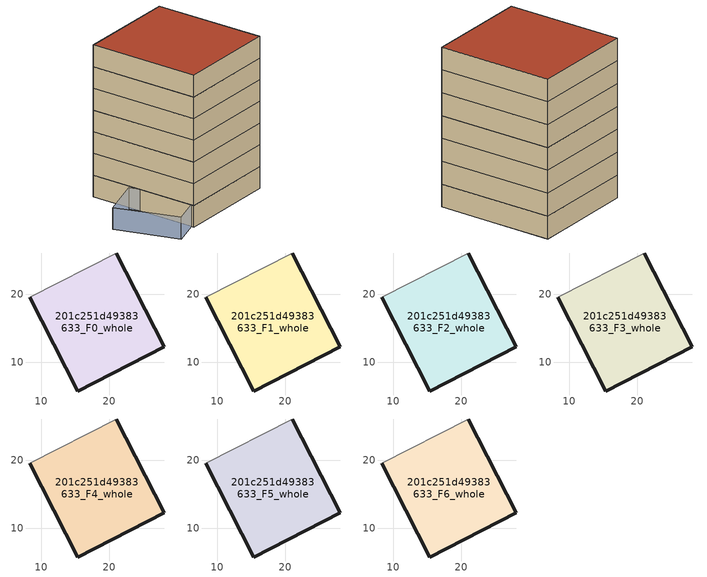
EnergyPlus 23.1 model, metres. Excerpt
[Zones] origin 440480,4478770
201c251d49383633_F0_whole
 floor ground (EU_floor_Construction): 28.06,12.23 20.98,26.05 8.29,19.56 15.37,5.74 z0
 wall outside (EU_wall_Construction): 20.98,26.05 28.06,12.23 15.37,5.74 8.29,19.56 z0:3
 wall adiabatic (EU_wall_Construction): 8.29,19.56 20.98,26.05 z0:3
201c251d49383633_F1_whole
 floor to 201c251d49383633_F0_whole (EU_floor_Construction): 28.06,12.23 20.98,26.05 8.29,19.56 15.37,5.74 z3
 wall outside (EU_wall_Construction): 20.98,26.05 28.06,12.23 15.37,5.74 8.29,19.56 z3:6
 wall adiabatic (EU_wall_Construction): 8.29,19.56 20.98,26.05 z3:6
201c251d49383633_F2_whole
 floor to 201c251d49383633_F1_whole (EU_floor_Construction): 28.06,12.23 20.98,26.05 8.29,19.56 15.37,5.74 z6
 wall outside (EU_wall_Construction): 20.98,26.05 28.06,12.23 15.37,5.74 8.29,19.56 z6:9
 wall adiabatic (EU_wall_Construction): 8.29,19.56 20.98,26.05 z6:9
201c251d49383633_F3_whole
 floor to 201c251d49383633_F2_whole (EU_floor_Construction): 28.06,12.23 20.98,26.05 8.29,19.56 15.37,5.74 z9
 wall outside (EU_wall_Construction): 20.98,26.05 28.06,12.23 15.37,5.74 8.29,19.56 z9:12
 wall adiabatic (EU_wall_Construction): 8.29,19.56 20.98,26.05 z9:12
201c251d49383633_F4_whole
 floor to 201c251d49383633_F3_whole (EU_floor_Construction): 28.06,12.23 20.98,26.05 8.29,19.56 15.37,5.74 z12
 wall outside (EU_wall_Construction): 20.98,26.05 28.06,12.23 15.37,5.74 8.29,19.56 z12:15
 wall adiabatic (EU_wall_Construction): 8.29,19.56 20.98,26.05 z12:15
201c251d49383633_F5_whole
 floor to 201c251d49383633_F4_whole (EU_floor_Construction): 28.06,12.23 20.98,26.05 8.29,19.56 15.37,5.74 z15
 wall outside (EU_wall_Construction): 20.98,26.05 28.06,12.23 15.37,5.74 8.29,19.56 z15:18
 wall adiabatic (EU_wall_Construction): 8.29,19.56 20.98,26.05 z15:18
201c251d49383633_F6_whole
 floor to 201c251d49383633_F5_whole (EU_floor_Construction): 28.06,12.23 20.98,26.05 8.29,19.56 15.37,5.74 z18
 wall outside (EU_wall_Construction): 20.98,26.05 28.06,12.23 15.37,5.74 8.29,19.56 z18:21
 wall adiabatic (EU_wall_Construction): 8.29,19.56 20.98,26.05 z18:21
 roof outside (EU_roof_Construction): 20.98,26.05 28.06,12.23 15.37,5.74 8.29,19.56 z21
shading: 12.37,3.33 6.05,9.84 / 6.05,9.84 10.54,14.21 / 10.54,14.21 16.87,7.7 / 16.87,7.7 12.37,3.33 z0:3
[Building]
EU S2 Campaign: North Axis=0; Terrain=City; Solar Distribution=FullExterior
[Site:Location]
Madrid: Latitude=40.5; Longitude=-3.5; Time Zone=1; Elevation=609
[SizingPeriod:WeatherFileDays]
AnnualSizingPeriod: Begin Month=1; Begin Day of Month=1; End Month=12; End Day of Month=31; Day of Week for Start Day=Monday; Use Weather File Daylight Saving Period=No; Use Weather File Rain and Snow Indicators=No
[MATERIAL]
EU_InternalMass_Material: Roughness=MediumRough; Thickness=0.1; Conductivity=1; Density=1800; Specific Heat=900; Thermal Absorptance=0.9; Solar Absorptance=0.7; Visible Absorptance=0.7
[MATERIAL:NOMASS] Roughness=MediumRough; Thermal Absorptance=0.9; Solar Absorptance=0.7; Visible Absorptance=0.7
Name | Thermal Resistance
EU_wall_NoMass | 0.459673
EU_roof_NoMass | 0.495815
EU_floor_NoMass | 0.788942
[CONSTRUCTION]
EU_wall_Construction: EU_wall_NoMass
EU_roof_Construction: EU_roof_NoMass
EU_floor_Construction: EU_floor_NoMass
EU_InternalMass_Construction: EU_InternalMass_Material
[ZONE] Type=1; Multiplier=1; Ceiling Height=autocalculate; Volume=664.026; Floor Area=autocalculate; Part of Total Floor Area=Yes
201c251d49383633_F0_whole; 201c251d49383633_F1_whole; 201c251d49383633_F2_whole; 201c251d49383633_F3_whole; 201c251d49383633_F4_whole; 201c251d49383633_F5_whole; 201c251d49383633_F6_whole
[INTERNALMASS] Construction=EU_InternalMass_Construction; Surface Area=221.342
Name | Zone or ZoneList
201c251d49383633_F0_whole_EU_InternalMass | 201c251d49383633_F0_whole
201c251d49383633_F1_whole_EU_InternalMass | 201c251d49383633_F1_whole
201c251d49383633_F2_whole_EU_InternalMass | 201c251d49383633_F2_whole
201c251d49383633_F3_whole_EU_InternalMass | 201c251d49383633_F3_whole
201c251d49383633_F4_whole_EU_InternalMass | 201c251d49383633_F4_whole
201c251d49383633_F5_whole_EU_InternalMass | 201c251d49383633_F5_whole
201c251d49383633_F6_whole_EU_InternalMass | 201c251d49383633_F6_whole
[OTHEREQUIPMENT] Fuel Type=Electricity; Design Level Calculation Method=Watts/Area; Power per Zone Floor Area=1; Fraction Latent=0; Fraction Radiant=0; Fraction Lost=0; Carbon Dioxide Generation Rate=0; EndUse Subcategory=EU_Step8_InternalGains
Name | Zone or ZoneList or Space or SpaceList | Schedule
EU_Step8_InternalGain_201c251d49383633_F0_whole_f000 | 201c251d49383633_F0_whole | EU_Step8_GainSchedule_201c251d49383633_F0_whole_f000
EU_Step8_InternalGain_201c251d49383633_F1_whole_f000 | 201c251d49383633_F1_whole | EU_Step8_GainSchedule_201c251d49383633_F1_whole_f000
EU_Step8_InternalGain_201c251d49383633_F2_whole_f000 | 201c251d49383633_F2_whole | EU_Step8_GainSchedule_201c251d49383633_F2_whole_f000
EU_Step8_InternalGain_201c251d49383633_F3_whole_f000 | 201c251d49383633_F3_whole | EU_Step8_GainSchedule_201c251d49383633_F3_whole_f000
EU_Step8_InternalGain_201c251d49383633_F4_whole_f000 | 201c251d49383633_F4_whole | EU_Step8_GainSchedule_201c251d49383633_F4_whole_f000
EU_Step8_InternalGain_201c251d49383633_F5_whole_f000 | 201c251d49383633_F5_whole | EU_Step8_GainSchedule_201c251d49383633_F5_whole_f000
EU_Step8_InternalGain_201c251d49383633_F6_whole_f000 | 201c251d49383633_F6_whole | EU_Step8_GainSchedule_201c251d49383633_F6_whole_f000
[ZONEVENTILATION:DESIGNFLOWRATE] Schedule=EU_AlwaysOn; Design Flow Rate Calculation Method=AirChanges/Hour; Air Changes per Hour=0.719161; Ventilation Type=Natural; Fan Pressure Rise=0; Fan Total Efficiency=1; Constant Term Coefficient=1; Temperature Term Coefficient=0; Velocity Term Coefficient=0; Velocity Squared Term Coefficient=0; Minimum Indoor Temperature=-100; Maximum Indoor Temperature=100; Delta Temperature=-100; Minimum Outdoor Temperature=-100; Maximum Outdoor Temperature=100; Maximum Wind Speed=40
Name | Zone or ZoneList or Space or SpaceList
EU_ConstantAir_201c251d49383633_F0_whole | 201c251d49383633_F0_whole
EU_ConstantAir_201c251d49383633_F1_whole | 201c251d49383633_F1_whole
EU_ConstantAir_201c251d49383633_F2_whole | 201c251d49383633_F2_whole
EU_ConstantAir_201c251d49383633_F3_whole | 201c251d49383633_F3_whole
EU_ConstantAir_201c251d49383633_F4_whole | 201c251d49383633_F4_whole
EU_ConstantAir_201c251d49383633_F5_whole | 201c251d49383633_F5_whole
EU_ConstantAir_201c251d49383633_F6_whole | 201c251d49383633_F6_whole
[HVACTEMPLATE:THERMOSTAT] Constant Heating Setpoint=20; Constant Cooling Setpoint=50
EU_HeatOnly_201c251d49383633_F0_whole; EU_HeatOnly_201c251d49383633_F1_whole; EU_HeatOnly_201c251d49383633_F2_whole; EU_HeatOnly_201c251d49383633_F3_whole; EU_HeatOnly_201c251d49383633_F4_whole; EU_HeatOnly_201c251d49383633_F5_whole; EU_HeatOnly_201c251d49383633_F6_whole
[HVACTEMPLATE:ZONE:IDEALLOADSAIRSYSTEM] System Availability Schedule=EU_AlwaysOn; Maximum Heating Supply Air Temperature=50; Minimum Cooling Supply Air Temperature=13; Maximum Heating Supply Air Humidity Ratio=0.0156; Minimum Cooling Supply Air Humidity Ratio=0.0077; Heating Limit=NoLimit; Cooling Limit=NoLimit; Heating Availability Schedule=EU_AlwaysOn; Cooling Availability Schedule=EU_CoolingOff; Dehumidification Control Type=ConstantSensibleHeatRatio; Cooling Sensible Heat Ratio=0.7; Dehumidification Setpoint=60; Humidification Control Type=None; Humidification Setpoint=30; Outdoor Air Method=None; Outdoor Air Flow Rate per Person=0.00944; Outdoor Air Flow Rate per Zone Floor Area=0; Outdoor Air Flow Rate per Zone=0; Demand Controlled Ventilation Type=None; Outdoor Air Economizer Type=NoEconomizer; Heat Recovery Type=None; Sensible Heat Recovery Effectiveness=0.7; Latent Heat Recovery Effectiveness=0.65
Name | Template Thermostat
201c251d49383633_F0_whole | EU_HeatOnly_201c251d49383633_F0_whole
201c251d49383633_F1_whole | EU_HeatOnly_201c251d49383633_F1_whole
201c251d49383633_F2_whole | EU_HeatOnly_201c251d49383633_F2_whole
201c251d49383633_F3_whole | EU_HeatOnly_201c251d49383633_F3_whole
201c251d49383633_F4_whole | EU_HeatOnly_201c251d49383633_F4_whole
201c251d49383633_F5_whole | EU_HeatOnly_201c251d49383633_F5_whole
201c251d49383633_F6_whole | EU_HeatOnly_201c251d49383633_F6_whole
[SIZING:ZONE] Zone Cooling Design Supply Air Temperature Input Method=SupplyAirTemperature; Zone Cooling Design Supply Air Temperature=13; Zone Heating Design Supply Air Temperature Input Method=SupplyAirTemperature; Zone Heating Design Supply Air Temperature=50; Zone Cooling Design Supply Air Humidity Ratio=0.008; Zone Heating Design Supply Air Humidity Ratio=0.008; Cooling Design Air Flow Method=DesignDay; Cooling Design Air Flow Rate=0; Cooling Minimum Air Flow per Zone Floor Area=0.000762; Cooling Minimum Air Flow=0; Cooling Minimum Air Flow Fraction=0.2; Heating Design Air Flow Method=DesignDay; Heating Design Air Flow Rate=0; Heating Maximum Air Flow per Zone Floor Area=0.002032; Heating Maximum Air Flow=0.141576; Heating Maximum Air Flow Fraction=0.3; Account for Dedicated Outdoor Air System=No; Dedicated Outdoor Air System Control Strategy=NeutralSupplyAir; Dedicated Outdoor Air Low Setpoint Temperature for Design=autosize; Dedicated Outdoor Air High Setpoint Temperature for Design=autosize; Zone Load Sizing Method=Sensible Load Only No Latent Load; Zone Latent Cooling Design Supply Air Humidity Ratio Input Method=HumidityRatioDifference; Zone Cooling Design Supply Air Humidity Ratio Difference=0.005; Zone Latent Heating Design Supply Air Humidity Ratio Input Method=HumidityRatioDifference; Zone Humidification Design Supply Air Humidity Ratio Difference=0.005
201c251d49383633_F0_whole; 201c251d49383633_F1_whole; 201c251d49383633_F2_whole; 201c251d49383633_F3_whole; 201c251d49383633_F4_whole; 201c251d49383633_F5_whole; 201c251d49383633_F6_whole
[SCHEDULE:CONSTANT]
Name | Hourly Value
EU_AlwaysOn | 1
EU_CoolingOff | 0
[SCHEDULE:FILE] Column Number=1; Rows to Skip at Top=0; Number of Hours of Data=8760; Column Separator=Comma; Interpolate to Timestep=No; Minutes per Item=60; Adjust Schedule for Daylight Savings=Yes
Name | File
EU_Step8_GainSchedule_201c251d49383633_F0_whole_f000 | ../../schedules/201c251d49383633/201c251d49383633_F0_whole_f000_gain.csv
EU_Step8_GainSchedule_201c251d49383633_F1_whole_f000 | ../../schedules/201c251d49383633/201c251d49383633_F1_whole_f000_gain.csv
EU_Step8_GainSchedule_201c251d49383633_F2_whole_f000 | ../../schedules/201c251d49383633/201c251d49383633_F2_whole_f000_gain.csv
EU_Step8_GainSchedule_201c251d49383633_F3_whole_f000 | ../../schedules/201c251d49383633/201c251d49383633_F3_whole_f000_gain.csv
EU_Step8_GainSchedule_201c251d49383633_F4_whole_f000 | ../../schedules/201c251d49383633/201c251d49383633_F4_whole_f000_gain.csv
EU_Step8_GainSchedule_201c251d49383633_F5_whole_f000 | ../../schedules/201c251d49383633/201c251d49383633_F5_whole_f000_gain.csv
EU_Step8_GainSchedule_201c251d49383633_F6_whole_f000 | ../../schedules/201c251d49383633/201c251d49383633_F6_whole_f000_gain.csv
